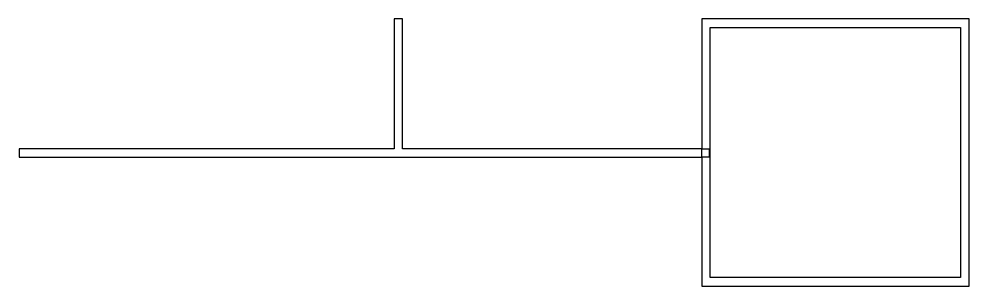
# Model space of a CAD drawing. Extents: x 46.6 to 127.6, y 31.8 to 54.6.
import ezdxf

# ---------------------------------------------------------------- set-up
doc = ezdxf.new("R2010")
doc.units = 0
doc.layers.add('Layer_1', color=7, linetype='CONTINUOUS')

msp = doc.modelspace()

# ---------------------------------------------------------------- linework, layer by layer
at = {"layer": 'Layer_1', "color": 7}
for points in [[(78.58125, 54.589853), (78.58125, 43.519244), (46.580448, 43.519244), (46.580448, 42.80046), (104.80697, 42.80046), (104.80697, 43.519244), (79.278536, 43.519244), (79.278536, 54.589853), (78.58125, 54.589853), (78.58125, 54.589853)], [(104.80697, 43.519244), (105.422677, 43.519244), (105.422677, 42.80046), (104.80697, 42.80046), (104.80697, 31.805921), (127.591453, 31.805921), (127.591453, 54.589853), (104.80697, 54.589853), (104.80697, 43.519244), (104.80697, 43.519244)], [(105.530715, 53.866106), (126.867708, 53.866106), (126.867708, 32.529115), (105.530715, 32.529115), (105.530715, 53.866106), (105.530715, 53.866106)]]:
    msp.add_lwpolyline(points, close=True, dxfattribs=at)

doc.saveas('drawing.dxf')
